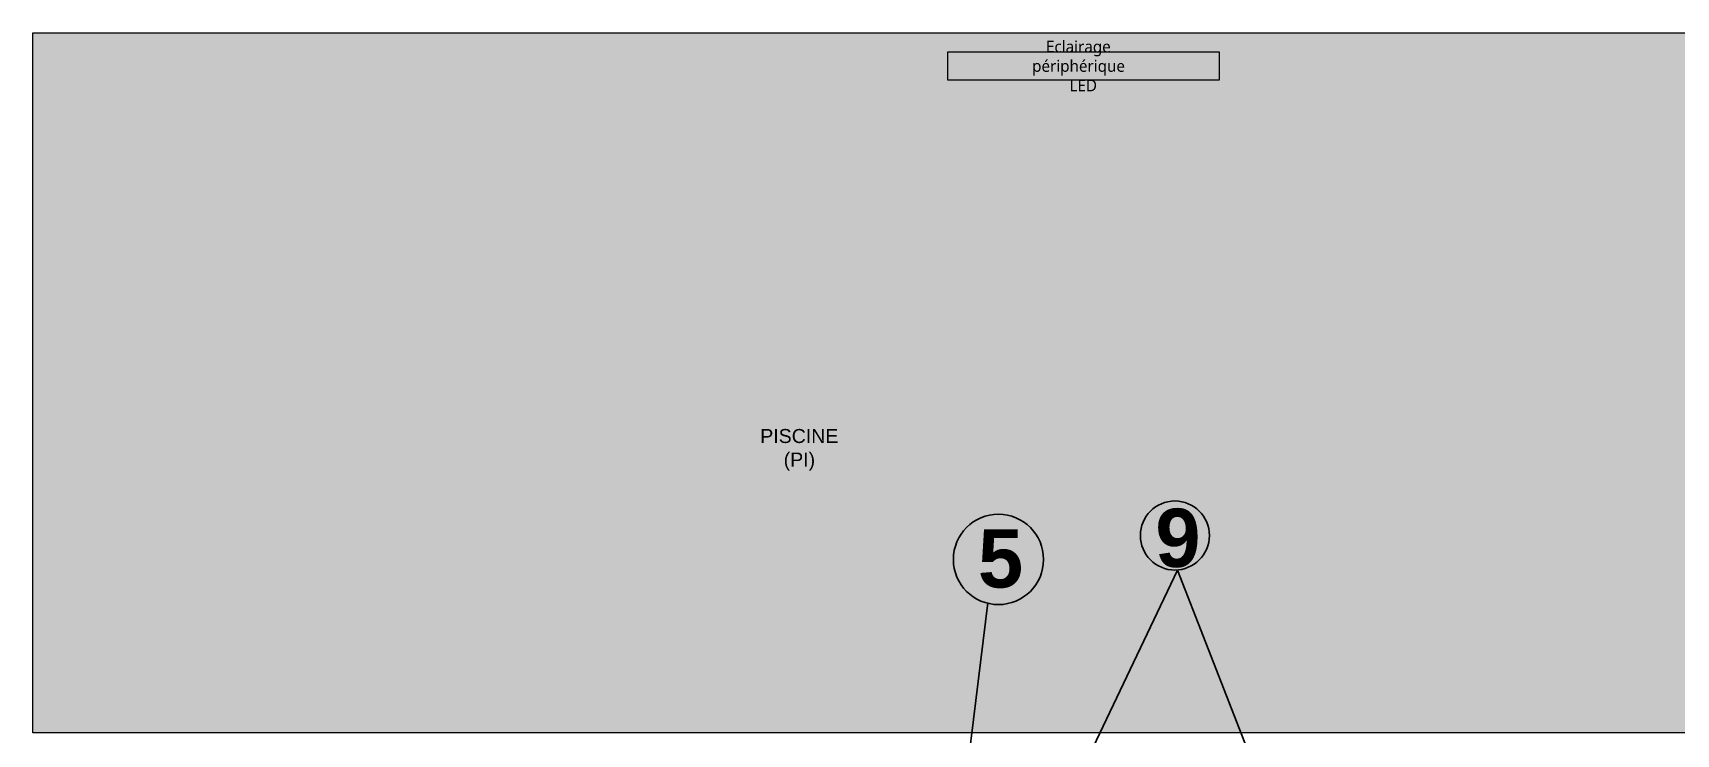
# Model space of a CAD drawing. Header units: millimetres. Extents: x 61345 to 69644, y 9491 to 29385.
# Drawn here: x 65924 to 67334, y 12223 to 12824 of the extents above; entities that cross this region are included whole.
import ezdxf

# ---------------------------------------------------------------- set-up
doc = ezdxf.new("R2010")
doc.units = ezdxf.units.MM
doc.layers.add('G-ANNO-TEXT', color=231, linetype='Continuous', lineweight=9)
doc.layers.add('G-ANNO-TTLB', color=7, linetype='Continuous', lineweight=9)
doc.layers.add('Plan Archi', color=8, linetype='Continuous')
doc.styles.add('0-TEXT-ANNO', font='', dxfattribs={"height": 2.5})
doc.styles.add('Arial_I', font='ariali.ttf', dxfattribs={"height": 146.22545})
doc.styles.get("Standard").update_dxf_attribs({"font": 'arial.ttf'})
doc.styles.get('0-TEXT-ANNO').set_extended_font_data('Roboto Light')

msp = doc.modelspace()

# ---------------------------------------------------------------- hatches: boundary and pattern name
at = {"layer": 'Plan Archi', "true_color": 0x95b0cb}
h = msp.add_hatch(color=253, dxfattribs=at)
h.dxf.hatch_style = 1
h.paths.add_polyline_path([(65924.2, 12823.7), (67624.2, 12823.7), (67624.2, 12223.7), (65924.2, 12223.7)])

# ---------------------------------------------------------------- linework, layer by layer
at = {"color": 5, "lineweight": 30, "elevation": 300.2}
msp.add_lwpolyline([(66979.4, 12176.1), (66906.2, 12363.2), (66816.4, 12174.9)], dxfattribs=at)
at = {"layer": 'G-ANNO-TTLB', "color": 5, "lineweight": 30}
msp.add_lwpolyline([(66743.7, 12335.1), (66714.7, 12100.2)], dxfattribs=at)
for centre, radius in [((66904.1, 12392.8, 300.2), 29.6), ((66752.7, 12372.3), 38.7)]:
    msp.add_circle(centre, radius, dxfattribs=at)
at = {"layer": 'Plan Archi'}
for p, q in [((65924.2, 12823.7), (67624.2, 12823.7)), ((65924.2, 12223.7), (65924.2, 12823.7)), ((66709, 12807), (66709, 12783.5)), ((66942.3, 12807), (66709, 12807)), ((66942.3, 12783.5), (66942.3, 12807)), ((66709, 12783.5), (66942.3, 12783.5)), ((67624.2, 12223.7), (65924.2, 12223.7))]:
    msp.add_line(p, q, dxfattribs=at)

# ---------------------------------------------------------------- texts
at = {"layer": 'G-ANNO-TEXT', "color": 0, "char_height": 50, "width": 84.177, "attachment_point": 1, "style": 'Arial_I'}
for s, insert in [('{\\fArial|b1|i0|c0|p34;\\C1;9}', (66887.3, 12415.8, 300.2)), ('{\\fArial|b1|i0|c0|p34;\\C1;5}', (66735.1, 12398.2))]:
    msp.add_mtext(s, dxfattribs=dict(at, insert=insert))
at = {"layer": 'Plan Archi', "linetype": 'ByBlock', "style": '0-TEXT-ANNO'}
for s, p in [('Eclairage', (66793.5, 12806.9)), ('périphérique', (66781.6, 12790.3)), ('LED', (66813.7, 12773.6))]:
    msp.add_text(s, height=10, dxfattribs=at).set_placement(p)
at = {"layer": 'Plan Archi', "linetype": 'ByBlock'}
for s, p in [('PISCINE', (66548.3, 12472.1)), ('(PI)', (66568.4, 12451.9))]:
    msp.add_text(s, height=12, rotation=360, dxfattribs=at).set_placement(p)

doc.saveas('drawing.dxf')
